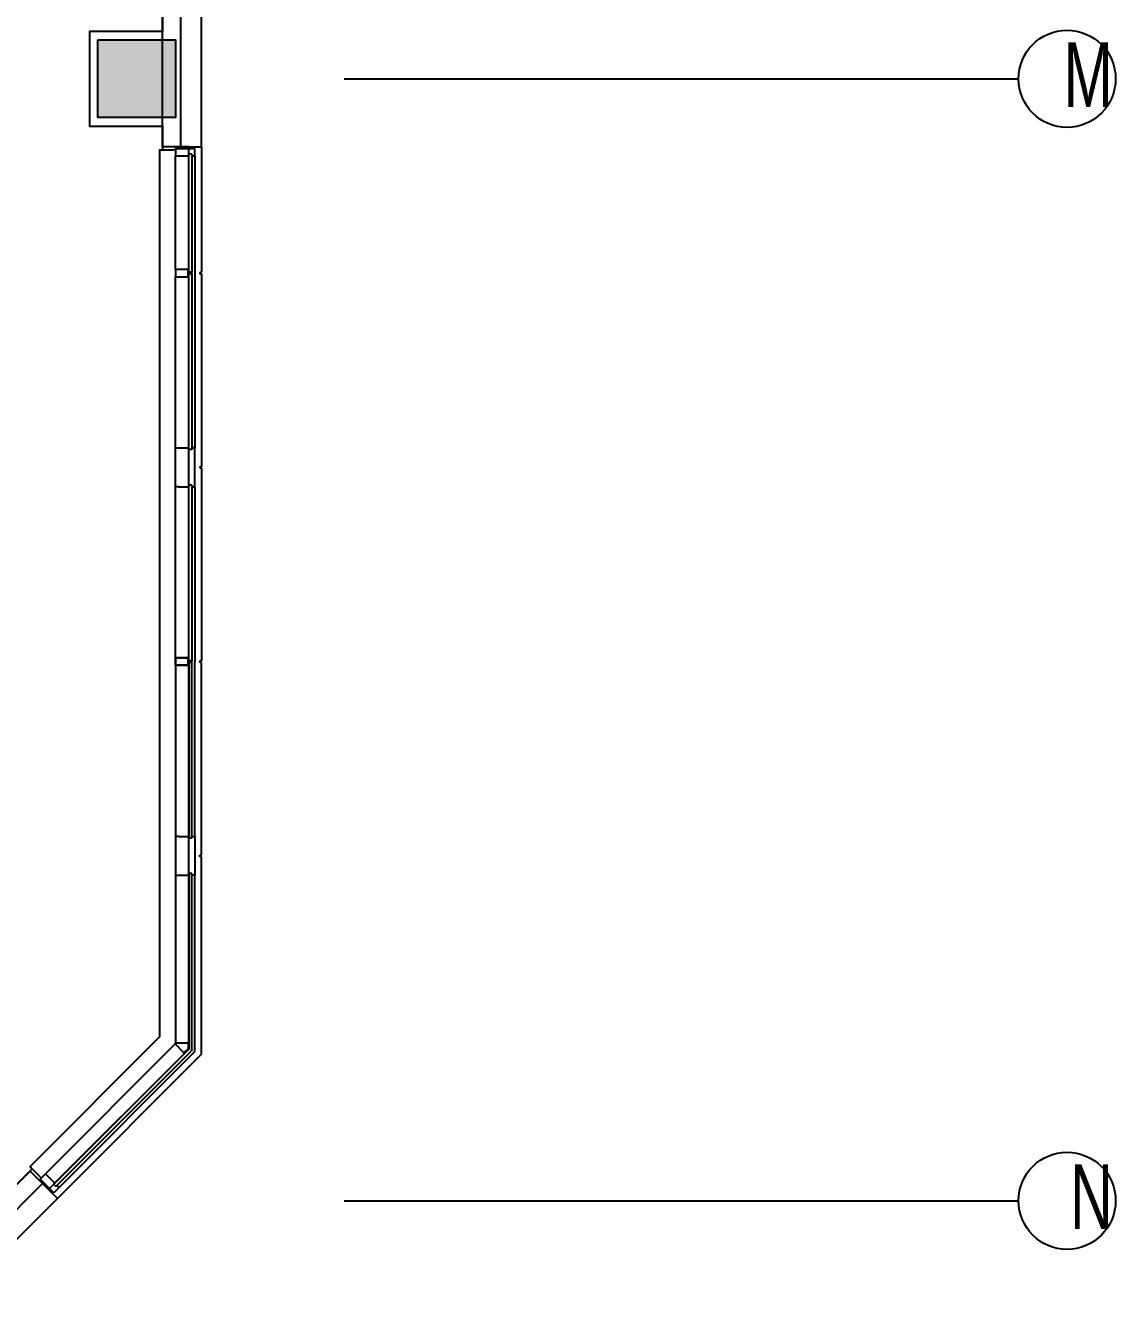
# Model space of a CAD drawing. Header units: inches. Extents: x -71 to 4528, y -885 to 4524.
# Drawn here: x 3305.6 to 3642.5, y 44.5 to 436.5 of the extents above; entities that cross this region are included whole.
import ezdxf

# ---------------------------------------------------------------- set-up
doc = ezdxf.new("R2010")
doc.units = ezdxf.units.IN
doc.header["$LTSCALE"] = 96
doc.header["$MEASUREMENT"] = 0
for name, color, linetype in [('A-Anno-Bldg', 7, 'Continuous'), ('A-Bldg-Patt', 5, 'Continuous'), ('A-Cols-Bldg', 235, 'Continuous'), ('A-Glaz-Exst', 53, 'Continuous'), ('A-Wall-Bldg', 235, 'Continuous')]:
    doc.layers.add(name, color=color, linetype=linetype)
doc.layers.add('Viewport', color=14, linetype='Continuous', plot=False)
doc.styles.add('XFINE_1-8', font='ARIALN.TTF', dxfattribs={"width": 0.8, "height": 10})

msp = doc.modelspace()

# ---------------------------------------------------------------- hatches: boundary and pattern name
at = {"layer": 'A-Bldg-Patt'}
msp.add_hatch(color=256, dxfattribs=at).paths.add_polyline_path([(3328, 432), (3352, 432), (3352, 408), (3328, 408)])

# ---------------------------------------------------------------- linework, layer by layer
at = {"layer": 'A-Anno-Bldg'}
for points in [[(3404.16, 420), (3612.51, 420)], [(3404.16, 73.5), (3612.51, 73.5)]]:
    msp.add_lwpolyline(points, dxfattribs=at)
for centre in [(3627.51, 420), (3627.51, 73.5)]:
    msp.add_circle(centre, 15, dxfattribs=at)
at = {"layer": 'A-Cols-Bldg'}
msp.add_lwpolyline([(3328, 432), (3352, 432), (3352, 408), (3328, 408)], close=True, dxfattribs=at)
at = {"layer": 'A-Glaz-Exst'}
for p, q in [((3352.13, 398.5), (3352, 398.5)), ((3352, 398.5), (3352, 396.25)), ((3352, 361.13), (3352, 396.25)), ((3352, 396.25), (3356.06, 396.25)), ((3352.13, 398.5), (3357.25, 398.5)), ((3353.5, 399), (3360, 399)), ((3356.06, 360.26), (3356.06, 396.76)), ((3357.06, 396.76), (3356.06, 396.76)), ((3357.06, 396.76), (3357.06, 360.26)), ((3357.06, 396.25), (3358, 396.25)), ((3358, 398.5), (3357.25, 398.5)), ((3358, 396.25), (3358, 398.5)), ((3358, 396.25), (3358, 306.01)), ((3360, 399.01), (3360, 360.26)), ((3355.88, 361.13), (3352, 361.13)), ((3352, 361.13), (3352, 358.88)), ((3355.88, 360.29), (3355.88, 361.13)), ((3352, 306.01), (3352, 358.88)), ((3352, 358.88), (3355.88, 358.88)), ((3355.94, 360.29), (3355.88, 360.29)), ((3355.88, 359.83), (3355.88, 360.2)), ((3355.88, 360.2), (3355.94, 360.2)), ((3355.94, 359.83), (3355.88, 359.83)), ((3355.88, 358.88), (3355.88, 359.72)), ((3355.88, 359.72), (3355.94, 359.72)), ((3355.94, 360.2), (3355.94, 360.29)), ((3355.94, 359.72), (3355.94, 359.83)), ((3357.06, 360.26), (3356.06, 360.26)), ((3356.06, 305.47), (3356.06, 359.76)), ((3357.06, 359.76), (3356.06, 359.76)), ((3357.06, 359.76), (3357.06, 305.47)), ((3360, 360.26), (3359.5, 360.2)), ((3359.5, 360.2), (3359.5, 359.82)), ((3359.5, 359.82), (3360, 359.76)), ((3360, 359.76), (3360, 300.26)), ((3352, 294.01), (3352, 306.01)), ((3352, 306.01), (3353, 306.01)), ((3352.99, 306.01), (3356.06, 306.01)), ((3358, 306.01), (3357.06, 306.01)), ((3358, 294.01), (3358, 306.01)), ((3357.06, 305.47), (3356.06, 305.47)), ((3360, 300.26), (3359.5, 300.2)), ((3359.5, 300.2), (3359.5, 299.82)), ((3359.5, 299.82), (3360, 299.76)), ((3360, 299.76), (3360, 240.26)), ((3352, 241.13), (3352, 294.01)), ((3353, 294.01), (3352, 294.01)), ((3352.99, 294.01), (3356.06, 294.01)), ((3356.06, 240.26), (3356.06, 294.51)), ((3357.06, 294.51), (3356.06, 294.51)), ((3357.06, 294.51), (3357.06, 240.26)), ((3357.06, 294.01), (3358, 294.01)), ((3358, 294.01), (3358, 240.01)), ((3352, 238.88), (3352, 241.13)), ((3352, 241.13), (3355.88, 241.13)), ((3355.88, 241.13), (3352, 241.13)), ((3352, 241.13), (3352, 238.88)), ((3355.88, 241.13), (3355.88, 240.29)), ((3355.88, 240.29), (3355.88, 241.13)), ((3355.88, 240.29), (3355.94, 240.29)), ((3355.94, 240.29), (3355.88, 240.29)), ((3355.94, 240.2), (3355.88, 240.2)), ((3355.88, 240.2), (3355.88, 239.83)), ((3355.88, 239.83), (3355.88, 240.2)), ((3355.88, 240.2), (3355.94, 240.2)), ((3355.88, 239.83), (3355.94, 239.83)), ((3355.94, 239.83), (3355.88, 239.83)), ((3355.94, 239.72), (3355.88, 239.72)), ((3355.88, 239.72), (3355.88, 238.88)), ((3355.88, 238.88), (3355.88, 239.72)), ((3355.88, 239.72), (3355.94, 239.72)), ((3355.94, 240.29), (3355.94, 240.2)), ((3355.94, 240.2), (3355.94, 240.29)), ((3355.94, 239.83), (3355.94, 239.72)), ((3355.94, 239.72), (3355.94, 239.83)), ((3357.06, 240.26), (3356.06, 240.26)), ((3356.06, 239.76), (3356.06, 185.51)), ((3357.06, 239.76), (3356.06, 239.76)), ((3357.06, 185.51), (3357.06, 239.76)), ((3358, 186.01), (3358, 240.01)), ((3360, 240.26), (3359.5, 240.2)), ((3359.5, 240.2), (3359.5, 240.01)), ((3359.5, 239.82), (3359.5, 240.01)), ((3360, 239.76), (3359.5, 239.82)), ((3360, 180.26), (3360, 239.76)), ((3352, 238.88), (3352, 186.01)), ((3355.88, 238.88), (3352, 238.88)), ((3352, 238.88), (3355.88, 238.88)), ((3353, 186.01), (3352, 186.01)), ((3352, 186.01), (3352, 174.01)), ((3352.99, 186.01), (3356.06, 186.01)), ((3357.06, 185.51), (3356.06, 185.51)), ((3357.06, 186.01), (3358, 186.01)), ((3358, 186.01), (3358, 174.01)), ((3359.5, 180.2), (3360, 180.26)), ((3359.5, 179.82), (3359.5, 180.2)), ((3360, 179.76), (3359.5, 179.82)), ((3360, 118.74), (3360, 179.76)), ((3352, 174.01), (3352, 122.05)), ((3352, 174.01), (3353, 174.01)), ((3352.99, 174.01), (3356.06, 174.01)), ((3356.06, 174.55), (3356.06, 120.37)), ((3357.06, 174.55), (3356.06, 174.55)), ((3357.06, 120.26), (3357.06, 174.55)), ((3358, 174.01), (3357.06, 174.01)), ((3358, 119.56), (3358, 174.01)), ((3352, 122.05), (3311.79, 81.8)), ((3351.87, 121.92), (3352, 122.05)), ((3354.61, 119.18), (3351.87, 121.92)), ((3352, 122.23), (3355.88, 122.23)), ((3352, 122.05), (3352, 122.23)), ((3355.88, 122.23), (3355.88, 121.39)), ((3356.06, 120.37), (3314.31, 78.58)), ((3315.01, 77.87), (3356.84, 119.74)), ((3315.51, 74.2), (3360, 118.74)), ((3316.04, 77.56), (3358, 119.56)), ((3355.21, 119.77), (3354.61, 119.18)), ((3355.25, 119.73), (3355.21, 119.77)), ((3355.32, 119.8), (3355.25, 119.73)), ((3355.88, 120.44), (3355.28, 119.84)), ((3355.28, 119.84), (3355.32, 119.8)), ((3355.88, 121.39), (3355.94, 121.39)), ((3355.94, 121.29), (3355.88, 121.29)), ((3355.88, 121.29), (3355.88, 120.44)), ((3355.94, 121.39), (3355.94, 121.29)), ((3310.2, 80.21), (3311.79, 81.8)), ((3310.29, 80.12), (3310.2, 80.21)), ((3310.29, 80.12), (3313.91, 76.5)), ((3311.79, 81.8), (3314.66, 78.93)), ((3315.01, 77.87), (3314.31, 78.58)), ((3314.44, 75.97), (3313.91, 76.5)), ((3316.04, 77.56), (3314.44, 75.97)), ((3315.37, 78.23), (3316.04, 77.56))]:
    msp.add_line(p, q, dxfattribs=at)
for centre, radius, start, end in [((3351.75, 397.88), 0.276, 24.9, 155.1), ((3353.27, 398.75), 0.333, 311.425, 48.575), ((3357.72, 398.75), 0.333, 131.425, 228.575), ((3355.97, 361.19), 0.105, 211.2583, 328.7417), ((3355.97, 358.83), 0.105, 31.2583, 148.7417), ((3357.29, 360.01), 0.343, 133.1917, 226.8083), ((3355.97, 241.19), 0.105, 211.2583, 328.7417), ((3355.97, 241.19), 0.105, 211.2583, 328.7417), ((3357.29, 240.01), 0.343, 133.1917, 226.8083), ((3355.97, 238.83), 0.105, 31.2583, 148.7417), ((3355.97, 238.83), 0.105, 31.2583, 148.7417), ((3355.97, 122.3), 0.111, 216.1, 323.9), ((3354.63, 119.07), 0.11, 350.6975, 98.4142), ((3357.74, 119.67), 0.901, 139.1722, 175.7555), ((3310.45, 80.84), 0.276, 159.9, 290.1), ((3310.92, 79.14), 0.333, 266.425, 3.575), ((3314.07, 75.99), 0.333, 86.425, 183.575)]:
    msp.add_arc(centre, radius, start, end, dxfattribs=at)
at = {"layer": 'A-Wall-Bldg'}
for p, q in [((3353.5, 441), (3353.5, 399)), ((3360, 399), (3360, 441)), ((3351.5, 398), (3348.01, 398)), ((3310.19, 80.94), (3307.72, 83.4)), ((3310.89, 78.81), (3281.19, 49.11)), ((3315.49, 74.22), (3310.89, 78.81)), ((3285.79, 44.52), (3315.49, 74.22))]:
    msp.add_line(p, q, dxfattribs=at)
msp.add_lwpolyline([(3302.5, 761.82), (3314.99, 749.33), (3314.29, 748.62), (3347.01, 715.9), (3347.01, 442), (3348.01, 442), (3348.01, 434.62), (3325.38, 434.62), (3325.38, 405.38), (3348.01, 405.38), (3348.01, 398), (3347.01, 398), (3347.01, 124.11), (3307.03, 84.09), (3307.74, 83.38), (3302.52, 78.17)], dxfattribs=at)
at = {"layer": 'Viewport'}
msp.add_lwpolyline([(3277.33, 52.97), (3307.03, 82.68), (3312.7, 77.01), (3356.06, 120.37), (3356.06, 399.01), (3348.01, 399.01), (3348.01, 441), (3356.06, 441), (3356.06, 719.64), (3314.34, 761.36), (3368.79, 798.05), (3420.62, 837.27), (3469.51, 878.6), (3516.66, 923.28), (3561.97, 971.27), (3602.7, 1019.33), (3641.91, 1071.17)], dxfattribs=at)

# ---------------------------------------------------------------- texts
at = {"layer": 'A-Anno-Bldg', "char_height": 20, "attachment_point": 3, "style": 'XFINE_1-8'}
for s, insert in [('M', (3641.64, 431.27)), ('N', (3641.64, 84.78))]:
    msp.add_mtext_dynamic_manual_height_columns(s, width=30.758, gutter_width=50, heights=[0], dxfattribs=dict(at, insert=insert))

doc.saveas('drawing.dxf')
